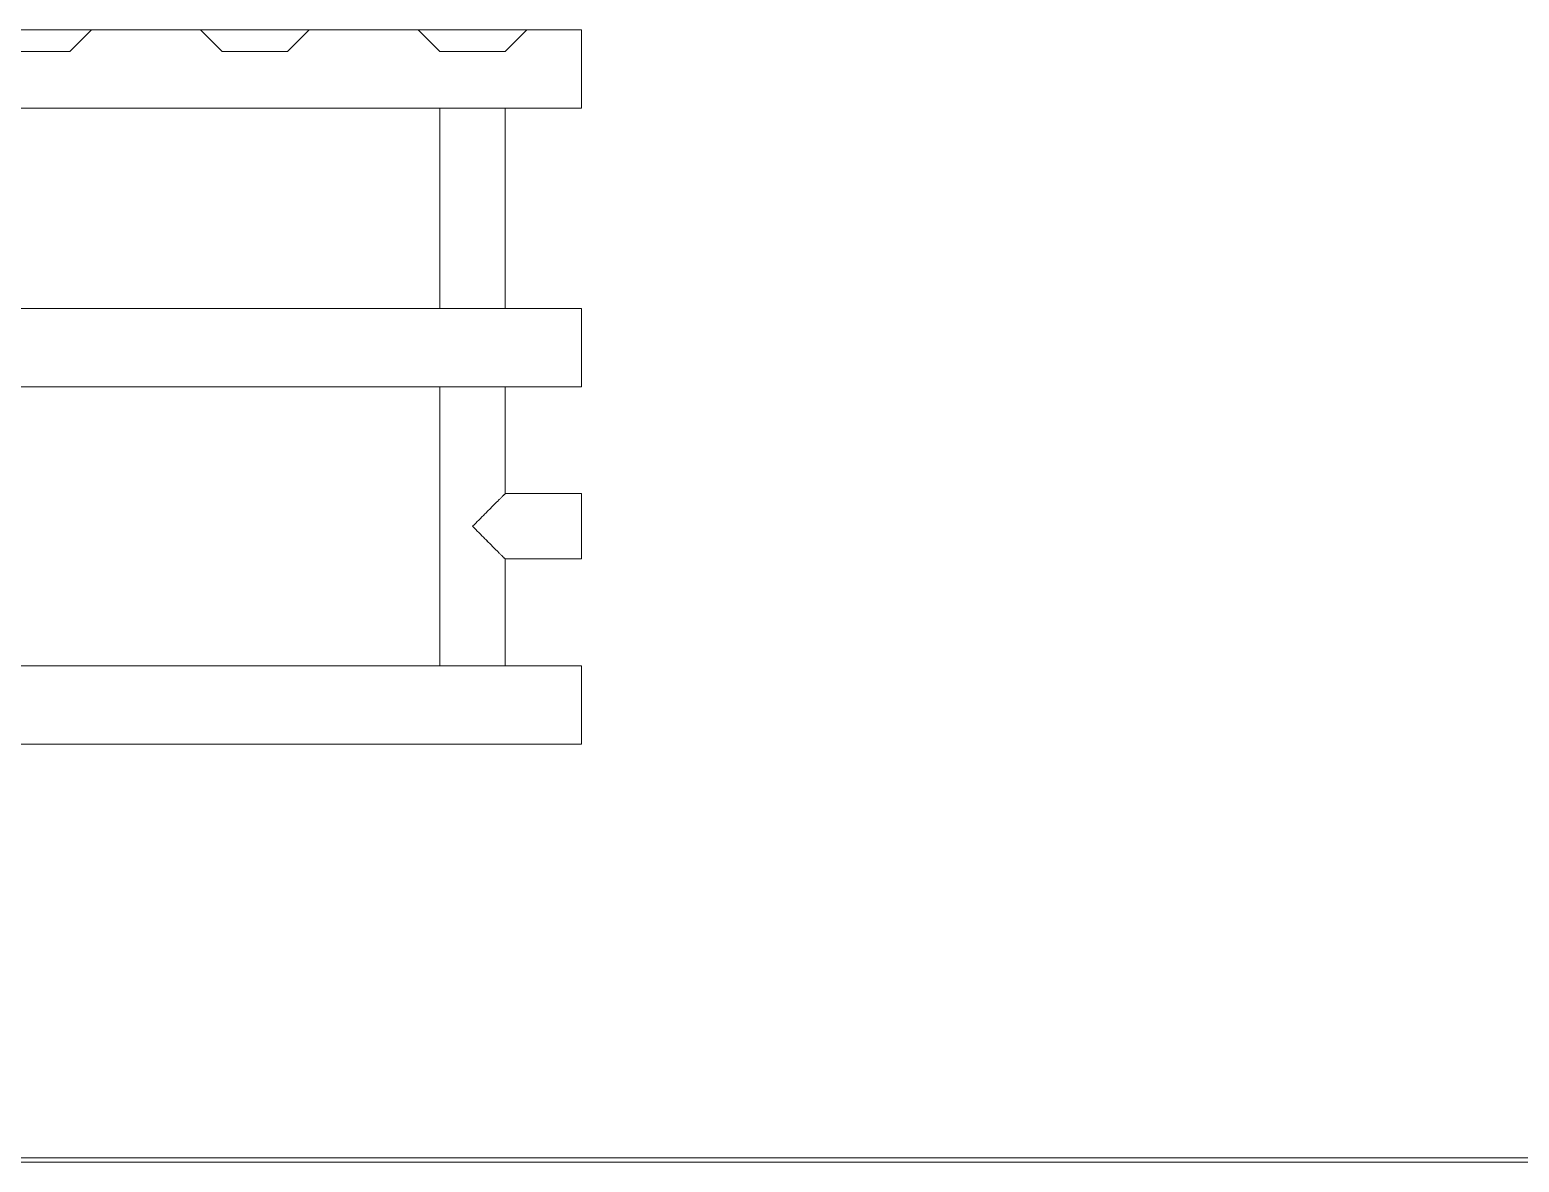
# Model space of a CAD drawing. Header units: millimetres. Extents: x -249154 to 415037, y -45458 to 354837.
# Drawn here: x 32704.7 to 33046.8, y 79326.1 to 79586.1 of the extents above; entities that cross this region are included whole.
import ezdxf

# ---------------------------------------------------------------- set-up
doc = ezdxf.new("R2010")
doc.units = ezdxf.units.MM
doc.layers.add('I-WALL', color=7, linetype='Continuous', lineweight=5)
doc.layers.add('M-EQPM-1', color=7, linetype='Continuous', lineweight=9, true_color=0xb2b2b2)

# ---------------------------------------------------------------- blocks, each defined once
blk = doc.blocks.new('radiator_prado_classic_z_tip_30_po exemplyaru - Classic Z Тип 30-500-V216-Объем проектирования 1 этажа')
at = {"layer": 'M-EQPM-1'}
for p, q in [((1600, 228), (0, 228)), ((1462.5, 228), (1487.5, 228)), ((1487.5, 228), (1462.5, 228)), ((1462.5, 228), (1487.5, 228)), ((1482.5, 223), (1487.5, 228)), ((1487.5, 228), (1482.5, 223)), ((1487.5, 228), (1512.5, 228)), ((1512.5, 228), (1537.5, 228)), ((1537.5, 228), (1512.5, 228)), ((1512.5, 228), (1537.5, 228)), ((1512.5, 228), (1517.5, 223)), ((1512.5, 228), (1517.5, 223)), ((1532.5, 223), (1537.5, 228)), ((1537.5, 228), (1532.5, 223)), ((1537.5, 228), (1562.5, 228)), ((1562.5, 228), (1587.5, 228)), ((1587.5, 228), (1562.5, 228)), ((1562.5, 228), (1587.5, 228)), ((1562.5, 228), (1567.5, 223)), ((1562.5, 228), (1567.5, 223)), ((1582.5, 223), (1587.5, 228)), ((1587.5, 228), (1582.5, 223)), ((1587.5, 228), (1600, 228)), ((1600, 210), (1600, 228)), ((1600, 228), (1600, 210)), ((1482.5, 223), (1467.5, 223)), ((1467.5, 223), (1482.5, 223)), ((1532.5, 223), (1517.5, 223)), ((1517.5, 223), (1532.5, 223)), ((1582.5, 223), (1567.5, 223)), ((1567.5, 223), (1582.5, 223)), ((0, 210), (1600, 210)), ((1567.76, 210), (32.24, 210)), ((1567.5, 210), (1567.5, 164)), ((1567.5, 210), (1567.5, 164)), ((1567.76, 210), (1567.5, 210)), ((1567.5, 210), (1582.5, 210)), ((1567.76, 210), (1567.5, 210)), ((1567.5, 210), (1567.76, 210)), ((1582.24, 210), (1567.76, 210)), ((1582.24, 210), (1567.76, 210)), ((1567.76, 210), (1582.24, 210)), ((1582.5, 210), (1582.24, 210)), ((1582.5, 210), (1582.24, 210)), ((1582.24, 210), (1582.5, 210)), ((1600, 210), (1582.24, 210)), ((1582.5, 164), (1582.5, 210)), ((1582.5, 164), (1582.5, 210)), ((1600, 164), (0, 164)), ((32.24, 164), (1567.76, 164)), ((1567.76, 164), (1567.5, 164)), ((1567.5, 164), (1582.5, 164)), ((1567.76, 164), (1567.5, 164)), ((1567.5, 164), (1567.76, 164)), ((1582.24, 164), (1567.76, 164)), ((1582.24, 164), (1567.76, 164)), ((1567.76, 164), (1582.24, 164)), ((1582.5, 164), (1582.24, 164)), ((1582.5, 164), (1582.24, 164)), ((1582.24, 164), (1582.5, 164)), ((1582.24, 164), (1600, 164)), ((1600, 146), (1600, 164)), ((1600, 164), (1600, 146)), ((0, 146), (1600, 146)), ((1567.76, 146), (32.24, 146)), ((1567.5, 146), (1567.5, 82)), ((1567.5, 146), (1567.5, 82)), ((1567.5, 146), (1567.76, 146)), ((1582.5, 146), (1567.5, 146)), ((1567.5, 146), (1567.76, 146)), ((1567.76, 146), (1567.5, 146)), ((1567.76, 146), (1581.5, 146)), ((1567.76, 146), (1581.5, 146)), ((1581.5, 146), (1567.76, 146)), ((1581.5, 146), (1582.5, 146)), ((1581.5, 146), (1582.5, 146)), ((1582.5, 146), (1581.5, 146)), ((1600, 146), (1581.5, 146)), ((1582.5, 121.5), (1582.5, 146)), ((1582.5, 121.5), (1582.5, 146)), ((1600, 121.5), (1582.5, 121.5)), ((1600, 121.5), (1582.5, 121.5)), ((1600, 121.5), (1600, 106.5)), ((1600, 120.5), (1600, 121.5)), ((1600, 121.5), (1600, 120.5)), ((1600, 120.5), (1600, 121.5)), ((1600, 107.5), (1600, 120.5)), ((1600, 120.5), (1600, 107.5)), ((1600, 107.5), (1600, 120.5)), ((1582.5, 82), (1582.5, 106.5)), ((1582.5, 106.5), (1600, 106.5)), ((1582.5, 82), (1582.5, 106.5)), ((1582.5, 106.5), (1600, 106.5)), ((1600, 106.5), (1600, 107.5)), ((1600, 107.5), (1600, 106.5)), ((1600, 106.5), (1600, 107.5)), ((1600, 82), (0, 82)), ((32.24, 82), (1567.76, 82)), ((1567.76, 82), (1567.5, 82)), ((1567.5, 82), (1582.5, 82)), ((1567.76, 82), (1567.5, 82)), ((1567.5, 82), (1567.76, 82)), ((1581.5, 82), (1567.76, 82)), ((1581.5, 82), (1567.76, 82)), ((1567.76, 82), (1581.5, 82)), ((1582.5, 82), (1581.5, 82)), ((1582.5, 82), (1581.5, 82)), ((1581.5, 82), (1582.5, 82)), ((1581.5, 82), (1600, 82)), ((1600, 64), (1600, 82)), ((1600, 82), (1600, 64)), ((1600, 64), (0, 64)), ((0, 64), (1600, 64))]:
    blk.add_line(p, q, dxfattribs=at)
for points, knots in [([(1575, 114), (1575.48, 114.48), (1576.45, 115.44), (1577.63, 116.63), (1578.43, 117.43), (1578.87, 117.88), (1579.2, 118.2), (1579.53, 118.53), (1579.84, 118.84), (1580.15, 119.15), (1580.44, 119.44), (1580.73, 119.73), (1581, 120), (1581.26, 120.26), (1581.49, 120.49), (1581.71, 120.71), (1581.91, 120.91), (1582.09, 121.09), (1582.23, 121.23), (1582.35, 121.34), (1582.46, 121.45), (1582.5, 121.49), (1582.5, 121.5)], [0, 0, 0, 0, 0.142857, 0.285714, 0.357143, 0.392857, 0.428571, 0.464286, 0.5, 0.535714, 0.571429, 0.607143, 0.642857, 0.678571, 0.714286, 0.75, 0.785714, 0.821429, 0.857143, 0.892857, 0.928571, 1, 1, 1, 1]), ([(1582.5, 121.5), (1582.5, 121.49), (1582.46, 121.45), (1582.35, 121.34), (1582.23, 121.23), (1582.09, 121.09), (1581.91, 120.91), (1581.71, 120.71), (1581.57, 120.57), (1581.49, 120.49)], [0, 0, 0, 0, 0.0714286, 0.1071429, 0.1428571, 0.1785714, 0.2142857, 0.25, 0.2857143, 0.2857143, 0.2857143, 0.2857143]), ([(1582.5, 121.5), (1582.5, 121.49), (1582.46, 121.45), (1582.35, 121.34), (1582.23, 121.23), (1582.09, 121.09), (1581.91, 120.91), (1581.71, 120.71), (1581.57, 120.57), (1581.49, 120.49)], [0, 0, 0, 0, 0.0714286, 0.1071429, 0.1428571, 0.1785714, 0.2142857, 0.25, 0.2857143, 0.2857143, 0.2857143, 0.2857143]), ([(1581.49, 120.49), (1581.57, 120.57), (1581.71, 120.71), (1581.91, 120.91), (1582.09, 121.09), (1582.23, 121.23), (1582.35, 121.34), (1582.46, 121.45), (1582.5, 121.49), (1582.5, 121.5)], [0.7142857, 0.7142857, 0.7142857, 0.7142857, 0.75, 0.7857143, 0.8214286, 0.8571429, 0.8928571, 0.9285714, 1, 1, 1, 1]), ([(1580.44, 119.44), (1580.35, 119.35), (1580.15, 119.15), (1579.74, 118.74), (1579.32, 118.31), (1578.87, 117.88), (1578.43, 117.43), (1578.08, 117.08), (1577.85, 116.85)], [0.4285714, 0.4285714, 0.4285714, 0.4285714, 0.4642857, 0.5, 0.5714286, 0.6071429, 0.6428571, 0.7142857, 0.7142857, 0.7142857, 0.7142857]), ([(1580.44, 119.44), (1580.35, 119.35), (1580.15, 119.15), (1579.74, 118.74), (1579.32, 118.31), (1578.87, 117.88), (1578.43, 117.43), (1578.08, 117.08), (1577.85, 116.85)], [0.4285714, 0.4285714, 0.4285714, 0.4285714, 0.4642857, 0.5, 0.5714286, 0.6071429, 0.6428571, 0.7142857, 0.7142857, 0.7142857, 0.7142857]), ([(1577.85, 116.85), (1578.08, 117.08), (1578.43, 117.43), (1578.87, 117.88), (1579.2, 118.2), (1579.53, 118.53), (1579.84, 118.84), (1580.15, 119.15), (1580.35, 119.35), (1580.44, 119.44)], [0.2857143, 0.2857143, 0.2857143, 0.2857143, 0.3571429, 0.3928571, 0.4285714, 0.4642857, 0.5, 0.5357143, 0.5714286, 0.5714286, 0.5714286, 0.5714286]), ([(1582.5, 106.5), (1582.5, 106.51), (1582.46, 106.55), (1582.35, 106.66), (1582.23, 106.77), (1582.09, 106.91), (1581.91, 107.09), (1581.71, 107.29), (1581.49, 107.51), (1581.26, 107.74), (1581, 108), (1580.73, 108.27), (1580.44, 108.56), (1580.15, 108.85), (1579.74, 109.26), (1579.32, 109.69), (1578.87, 110.12), (1578.43, 110.57), (1577.63, 111.37), (1576.45, 112.56), (1575.48, 113.52), (1575, 114)], [0, 0, 0, 0, 0.071429, 0.107143, 0.142857, 0.178571, 0.214286, 0.25, 0.285714, 0.321429, 0.357143, 0.392857, 0.428571, 0.464286, 0.5, 0.571429, 0.607143, 0.642857, 0.714286, 0.857143, 1, 1, 1, 1]), ([(1577.85, 111.15), (1578.08, 110.92), (1578.43, 110.57), (1578.87, 110.12), (1579.2, 109.8), (1579.53, 109.47), (1579.84, 109.16), (1580.15, 108.85), (1580.35, 108.65), (1580.44, 108.56)], [0.2857143, 0.2857143, 0.2857143, 0.2857143, 0.3571429, 0.3928571, 0.4285714, 0.4642857, 0.5, 0.5357143, 0.5714286, 0.5714286, 0.5714286, 0.5714286]), ([(1577.85, 111.15), (1578.08, 110.92), (1578.43, 110.57), (1578.87, 110.12), (1579.2, 109.8), (1579.53, 109.47), (1579.84, 109.16), (1580.15, 108.85), (1580.35, 108.65), (1580.44, 108.56)], [0.2857143, 0.2857143, 0.2857143, 0.2857143, 0.3571429, 0.3928571, 0.4285714, 0.4642857, 0.5, 0.5357143, 0.5714286, 0.5714286, 0.5714286, 0.5714286]), ([(1580.44, 108.56), (1580.35, 108.65), (1580.15, 108.85), (1579.74, 109.26), (1579.32, 109.69), (1578.87, 110.12), (1578.43, 110.57), (1578.08, 110.92), (1577.85, 111.15)], [0.4285714, 0.4285714, 0.4285714, 0.4285714, 0.4642857, 0.5, 0.5714286, 0.6071429, 0.6428571, 0.7142857, 0.7142857, 0.7142857, 0.7142857]), ([(1581.49, 107.51), (1581.57, 107.43), (1581.71, 107.29), (1581.91, 107.09), (1582.09, 106.91), (1582.23, 106.77), (1582.35, 106.66), (1582.46, 106.55), (1582.5, 106.51), (1582.5, 106.5)], [0.7142857, 0.7142857, 0.7142857, 0.7142857, 0.75, 0.7857143, 0.8214286, 0.8571429, 0.8928571, 0.9285714, 1, 1, 1, 1]), ([(1581.49, 107.51), (1581.57, 107.43), (1581.71, 107.29), (1581.91, 107.09), (1582.09, 106.91), (1582.23, 106.77), (1582.35, 106.66), (1582.46, 106.55), (1582.5, 106.51), (1582.5, 106.5)], [0.7142857, 0.7142857, 0.7142857, 0.7142857, 0.75, 0.7857143, 0.8214286, 0.8571429, 0.8928571, 0.9285714, 1, 1, 1, 1]), ([(1582.5, 106.5), (1582.5, 106.51), (1582.46, 106.55), (1582.35, 106.66), (1582.23, 106.77), (1582.09, 106.91), (1581.91, 107.09), (1581.71, 107.29), (1581.57, 107.43), (1581.49, 107.51)], [0, 0, 0, 0, 0.0714286, 0.1071429, 0.1428571, 0.1785714, 0.2142857, 0.25, 0.2857143, 0.2857143, 0.2857143, 0.2857143])]:
    blk.add_open_spline(points, degree=3, knots=knots, dxfattribs=at)
for points in [[(1581.49, 120.49), (1581.41, 120.42), (1581.26, 120.26), (1581, 120), (1580.73, 119.73), (1580.54, 119.54), (1580.44, 119.44)], [(1581.49, 120.49), (1581.41, 120.42), (1581.26, 120.26), (1581, 120), (1580.73, 119.73), (1580.54, 119.54), (1580.44, 119.44)], [(1580.44, 119.44), (1580.54, 119.54), (1580.73, 119.73), (1581, 120), (1581.26, 120.26), (1581.41, 120.42), (1581.49, 120.49)], [(1577.85, 116.85), (1577.39, 116.39), (1576.45, 115.44), (1575.48, 114.48), (1575, 114)], [(1577.85, 116.85), (1577.39, 116.39), (1576.45, 115.44), (1575.48, 114.48), (1575, 114)], [(1575, 114), (1575.48, 114.48), (1576.45, 115.44), (1577.39, 116.39), (1577.85, 116.85)], [(1575, 114), (1575.48, 113.52), (1576.45, 112.56), (1577.39, 111.61), (1577.85, 111.15)], [(1575, 114), (1575.48, 113.52), (1576.45, 112.56), (1577.39, 111.61), (1577.85, 111.15)], [(1577.85, 111.15), (1577.39, 111.61), (1576.45, 112.56), (1575.48, 113.52), (1575, 114)], [(1580.44, 108.56), (1580.54, 108.46), (1580.73, 108.27), (1581, 108), (1581.26, 107.74), (1581.41, 107.58), (1581.49, 107.51)], [(1580.44, 108.56), (1580.54, 108.46), (1580.73, 108.27), (1581, 108), (1581.26, 107.74), (1581.41, 107.58), (1581.49, 107.51)], [(1581.49, 107.51), (1581.41, 107.58), (1581.26, 107.74), (1581, 108), (1580.73, 108.27), (1580.54, 108.46), (1580.44, 108.56)]]:
    blk.add_open_spline(points, degree=3, dxfattribs=at)
blk = doc.blocks.new('1floor')
at = {"layer": 'I-WALL'}
for p, q in [((30220, 141), (33000, 141)), ((30210, 140), (33010, 140))]:
    blk.add_line(p, q, dxfattribs=at)
at = {"layer": 'M-EQPM-1'}
blk.add_blockref('radiator_prado_classic_z_tip_30_po exemplyaru - Classic Z Тип 30-500-V216-Объем проектирования 1 этажа', (31166.68, 172), dxfattribs=at)

msp = doc.modelspace()

# ---------------------------------------------------------------- block references
msp.add_blockref('1floor', (64.7, 79186.05))

doc.saveas('drawing.dxf')
